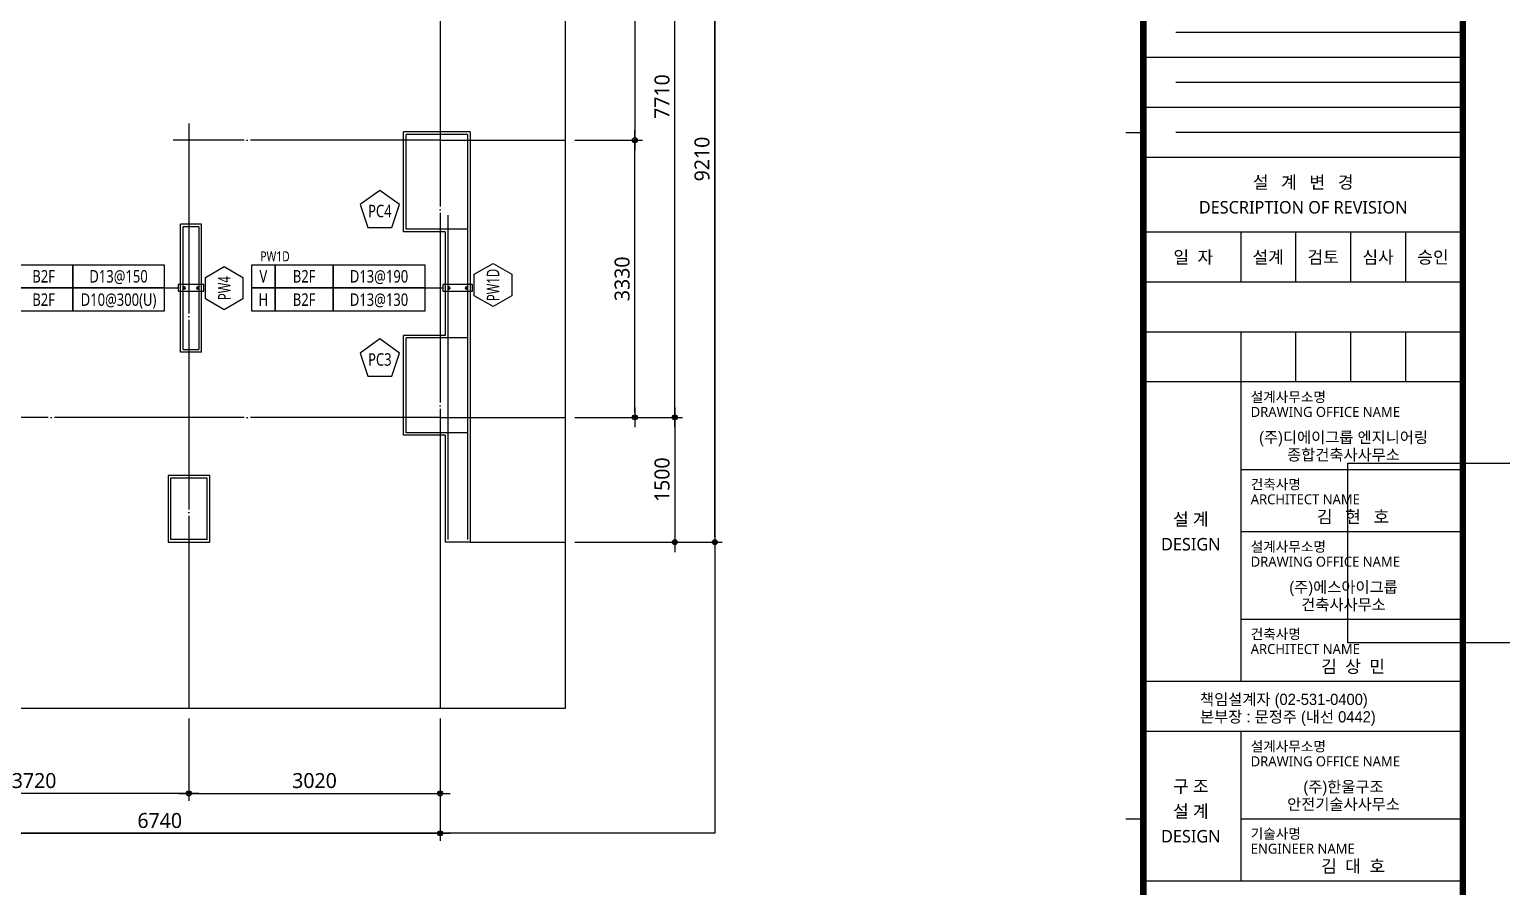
# Model space of a CAD drawing. Header units: millimetres. Extents: x 317501 to 814054, y -400799 to -14117.
# Drawn here: x 399965 to 417655, y -344295 to -333992 of the extents above; entities that cross this region are included whole.
import ezdxf
from ezdxf.enums import TextEntityAlignment as Align
from ezdxf.xclip import XClip

# ---------------------------------------------------------------- set-up
doc = ezdxf.new("R2010")
doc.units = ezdxf.units.MM
doc.header["$LTSCALE"] = 38
doc.header["$XCLIPFRAME"] = 0
for name, pattern in [('CEN', [62, 60, -1, 0, -1]), ('FORM_고양장항A-1BL-S-성능$0$HID', [2.3, 1.5, -0.8]), ('XS-벽체$0$CEN', [62, 60, -1, 0, -1])]:
    doc.linetypes.add(name, pattern=pattern)
doc.layers.get('Defpoints').update_dxf_attribs({"color": 145})
for name, color, linetype in [('BAR', 2, 'Continuous'), ('BARR', 1, 'Continuous'), ('BOX', 7, 'Continuous'), ('CEN', 1, 'CEN'), ('DIM', 7, 'Continuous'), ('FORM_고양장항A-1BL-S-성능$0$FORM', 7, 'Continuous'), ('FORM_고양장항A-1BL-S-성능$0$FTEXT', 3, 'Continuous'), ('FORM_고양장항A-1BL-S-성능$0$시흥장현 A-9BL(건축폼)$0$FORM TEXT', 7, 'Continuous'), ('LEADER', 7, 'Continuous'), ('M', 7, 'Continuous'), ('NAME-C', 1, 'Continuous'), ('NAME-W', 4, 'Continuous'), ('TEXT-배근', 3, 'Continuous'), ('XS-벽체$0$BAR', 3, 'Continuous'), ('XS-벽체$0$CEN', 1, 'XS-벽체$0$CEN'), ('XS-벽체$0$WALL', 4, 'Continuous')]:
    doc.layers.add(name, color=color, linetype=linetype)
doc.layers.add('DEFPOINT', color=144, linetype='Continuous', plot=False)
doc.layers.add('FORM_고양장항A-1BL-S-성능$0$DEFPOINT', color=144, linetype='Continuous', plot=False)
doc.styles.add('FORM_고양장항A-1BL-S-성능$0$맑은고딕', font='malgun.ttf')
doc.styles.add('FORM_고양장항A-1BL-S-성능$0$시흥장현 A-9BL(건축폼)$0$FORM-의정부고산(건축)$0$돋움', font='Dotum.ttf')
doc.styles.add('맑은고딕', font='malgun.ttf')
doc.dimstyles.new('DIM_60', dxfattribs={"dimscale": 60, "dimtxt": 3, "dimasz": 1, "dimexe": 1.5, "dimexo": 2, "dimgap": 1, "dimtad": 1, "dimdec": 0, "dimzin": 0, "dimdsep": 46, "dimtxsty": '맑은고딕', "dimblk1": 'DIMDOT', "dimblk2": 'DIMDOT', "dimsah": 1, "dimcen": 0.09, "dimdle": 2, "dimclrd": 7, "dimclre": 7, "dimclrt": 3, "dimadec": 0, "dimazin": 0, "dimtfac": 1, "dimtdec": 0, "dimtix": 1, "dimtmove": 2, "dimatfit": 3, "dimldrblk": 'DIMDOT', "dimfxl": 0, "dimtolj": 1, "dimtzin": 0, "dimarcsym": 0})
picture_1 = doc.add_image_def('image1.jpg', size_in_pixel=(2126, 2126))

# ---------------------------------------------------------------- blocks, each defined once
blk = doc.blocks.new('XS-벽체', base_point=(1093552.529641199, 0))
at = {"layer": 'XS-벽체$0$BAR'}
for p, q in [((362996.8382743164, 469187.5453104117), (367866.8382743164, 469187.5453104117)), ((362996.8382743164, 469187.5453104117), (362996.8382743164, 468447.5453104122)), ((364136.8382743164, 469187.5453104115), (364136.8382743164, 468447.5453104122)), ((365441.8382743164, 469187.5453104117), (365441.8382743164, 468447.5453104122)), ((366581.8382743164, 469187.5453104115), (366581.8382743164, 468447.5453104122)), ((363966.8382743164, 468947.5453104106), (367866.8382743164, 468947.5453104106)), ((364136.8382743164, 468447.5453104122), (362996.8382743164, 468447.5453104122)), ((366581.8382743164, 468447.5453104122), (365441.8382743164, 468447.5453104122)), ((367866.8382743185, 466057.5453104103), (367126.8382743183, 466057.5453104103)), ((367126.8382743183, 466057.5453104103), (367126.8382743183, 465617.5453104103)), ((367866.8382743183, 466057.5453104103), (367866.8382743183, 465617.5453104103)), ((364106.8382743162, 465957.5453104202), (365581.8382743162, 465957.5453104202)), ((365581.8382743162, 465767.5453104203), (364106.8382743162, 465767.5453104203)), ((367126.8382743183, 465617.5453104103), (367866.8382743185, 465617.5453104103))]:
    blk.add_line(p, q, dxfattribs=at)
at = {"layer": 'XS-벽체$0$CEN'}
for p, q in [((356871.8382743164, 468857.5453104131), (367896.8382743164, 468857.5453104106)), ((363066.8382743164, 468857.545310411), (363066.8382743164, 465647.5453104117)), ((366396.8382743164, 468857.5453104147), (366396.8382743155, 462117.545310411)), ((362866.8382743166, 465837.5453104115), (367896.8382743164, 465837.5453104117))]:
    blk.add_line(p, q, dxfattribs=at)
at = {"layer": 'XS-벽체$0$WALL'}
for p, q in [((362966.838274316, 469217.5453104117), (362966.838274316, 468417.5453104122)), ((362966.838274316, 469217.5453104117), (367896.838274316, 469217.5453104108)), ((367896.838274316, 469217.5453104108), (367896.838274316, 468917.5453104108)), ((364166.838274316, 468917.5453104115), (365411.838274316, 468917.545310411)), ((364166.838274316, 468917.5453104115), (364166.838274316, 468417.5453104122)), ((365411.838274316, 468917.545310411), (365411.838274316, 468417.5453104122)), ((366611.838274316, 468917.5453104108), (366611.838274316, 468417.5453104122)), ((366611.838274316, 468917.5453104108), (367896.838274316, 468917.5453104108)), ((364166.838274316, 468417.5453104122), (362966.838274316, 468417.5453104122)), ((366611.838274316, 468417.5453104122), (365411.838274316, 468417.5453104122)), ((365611.8382743163, 465987.5453104126), (364076.8382743163, 465987.5453104124)), ((364076.8382743163, 465987.5453104124), (364076.8382743163, 465737.5453104124)), ((365611.8382743163, 465987.5453104126), (365611.8382743163, 465737.5453104126)), ((367096.8382743184, 466087.5453104194), (367096.8382743184, 465587.5453104194)), ((367896.8382743184, 466087.5453104194), (367096.8382743184, 466087.5453104194)), ((367896.8382743184, 465587.5453104194), (367896.8382743184, 466087.5453104194)), ((365611.8382743163, 465737.5453104126), (364076.8382743163, 465737.5453104124)), ((367096.8382743184, 465587.5453104194), (367896.8382743184, 465587.5453104194))]:
    blk.add_line(p, q, dxfattribs=at)
blk = doc.blocks.new('DIMDOT')
at = {"layer": 'DIM', "linetype": 'Continuous'}
blk.add_line((-2, 0), (2, 0), dxfattribs=at)
for radius in [0.5, 0.25]:
    blk.add_circle((0, 0), radius, dxfattribs=at)
blk = doc.blocks.new('*D1006')
at = {"layer": 'Defpoints', "color": 0, "linetype": 'Continuous', "transparency": 16777216}
for p in [(398160.9414276882, -342154.6007936264), (404900.9414276914, -342154.6007936263), (404900.9414276914, -343654.6007936298)]:
    blk.add_point(p, dxfattribs=at)
at = {"layer": 'DIM', "color": 7, "linetype": 'Continuous', "lineweight": -2, "transparency": 16777216}
for p, q in [((398160.9414276882, -342274.6007936264), (398160.9414276882, -343744.6007936298)), ((404900.9414276914, -342274.6007936263), (404900.9414276914, -343744.6007936298)), ((398220.9414276882, -343654.6007936298), (404840.9414276914, -343654.6007936298))]:
    blk.add_line(p, q, dxfattribs=at)
at = {"layer": 'DIM', "color": 7, "linetype": 'Continuous', "lineweight": -2, "transparency": 16777216, "xscale": 60, "yscale": 60, "zscale": 60, "rotation": 180}
blk.add_blockref('DIMDOT', (398160.9414276882, -343654.6007936298), dxfattribs=at)
at = {"layer": 'DIM', "color": 7, "linetype": 'Continuous', "lineweight": -2, "transparency": 16777216, "xscale": 60, "yscale": 60, "zscale": 60}
blk.add_blockref('DIMDOT', (404900.9414276914, -343654.6007936298), dxfattribs=at)
at = {"layer": 'DIM', "color": 3, "linetype": 'Continuous', "transparency": 16777216, "insert": (401530.9414276898, -343501.6048697168), "char_height": 180, "attachment_point": 5, "style": '맑은고딕'}
blk.add_mtext('\\A1;6740', dxfattribs=at)
blk = doc.blocks.new('*D1007')
at = {"layer": 'Defpoints', "color": 0, "linetype": 'Continuous', "transparency": 16777216}
for p in [(401880.9414276891, -342154.6007936264), (404900.9414276882, -342154.6007936263), (404900.9414276882, -343174.6007936298)]:
    blk.add_point(p, dxfattribs=at)
at = {"layer": 'DIM', "color": 7, "linetype": 'Continuous', "lineweight": -2, "transparency": 16777216}
for p, q in [((401880.9414276891, -342274.6007936264), (401880.9414276891, -343264.6007936298)), ((404900.9414276882, -342274.6007936263), (404900.9414276882, -343264.6007936298)), ((401940.9414276891, -343174.6007936298), (404840.9414276882, -343174.6007936298))]:
    blk.add_line(p, q, dxfattribs=at)
at = {"layer": 'DIM', "color": 7, "linetype": 'Continuous', "lineweight": -2, "transparency": 16777216, "xscale": 60, "yscale": 60, "zscale": 60, "rotation": 180}
blk.add_blockref('DIMDOT', (401880.9414276891, -343174.6007936298), dxfattribs=at)
at = {"layer": 'DIM', "color": 7, "linetype": 'Continuous', "lineweight": -2, "transparency": 16777216, "xscale": 60, "yscale": 60, "zscale": 60}
blk.add_blockref('DIMDOT', (404900.9414276882, -343174.6007936298), dxfattribs=at)
at = {"layer": 'DIM', "color": 3, "linetype": 'Continuous', "transparency": 16777216, "insert": (403390.9414276886, -343021.6048697168), "char_height": 180, "attachment_point": 5, "style": '맑은고딕'}
blk.add_mtext('\\A1;3020', dxfattribs=at)
blk = doc.blocks.new('*D1008')
at = {"layer": 'Defpoints', "color": 0, "linetype": 'Continuous', "transparency": 16777216}
for p in [(398160.9414276882, -342154.6007936258), (401880.9414276891, -342154.6007936263), (398160.9414276882, -343174.6007936294)]:
    blk.add_point(p, dxfattribs=at)
at = {"layer": 'DIM', "color": 7, "linetype": 'Continuous', "lineweight": -2, "transparency": 16777216}
for p, q in [((398160.9414276882, -342274.6007936258), (398160.9414276882, -343264.6007936294)), ((401880.9414276891, -342274.6007936263), (401880.9414276891, -343264.6007936294)), ((401820.9414276891, -343174.6007936294), (398220.9414276882, -343174.6007936294))]:
    blk.add_line(p, q, dxfattribs=at)
at = {"layer": 'DIM', "color": 7, "linetype": 'Continuous', "lineweight": -2, "transparency": 16777216, "xscale": 60, "yscale": 60, "zscale": 60, "rotation": 180}
blk.add_blockref('DIMDOT', (398160.9414276882, -343174.6007936294), dxfattribs=at)
at = {"layer": 'DIM', "color": 7, "linetype": 'Continuous', "lineweight": -2, "transparency": 16777216, "xscale": 60, "yscale": 60, "zscale": 60}
blk.add_blockref('DIMDOT', (401880.9414276891, -343174.6007936294), dxfattribs=at)
at = {"layer": 'DIM', "color": 3, "linetype": 'Continuous', "transparency": 16777216, "insert": (400020.9414276886, -343021.6048697164), "char_height": 180, "attachment_point": 5, "style": '맑은고딕'}
blk.add_mtext('\\A1;3720', dxfattribs=at)
blk = doc.blocks.new('*D1017')
at = {"layer": 'Defpoints', "color": 0, "linetype": 'Continuous', "transparency": 16777216}
for p in [(406400.9414276779, -330944.6007936295), (408200.9414276768, -330944.6007936295), (406400.9414276763, -340154.6007936295)]:
    blk.add_point(p, dxfattribs=at)
at = {"layer": 'DIM', "color": 7, "linetype": 'Continuous', "lineweight": -2, "transparency": 16777216}
for p, q in [((406520.9414276779, -330944.6007936295), (408290.9414276768, -330944.6007936295)), ((408200.9414276768, -340094.6007936295), (408200.9414276768, -331004.6007936295)), ((406520.9414276763, -340154.6007936295), (408290.9414276768, -340154.6007936295))]:
    blk.add_line(p, q, dxfattribs=at)
at = {"layer": 'DIM', "color": 7, "linetype": 'Continuous', "lineweight": -2, "transparency": 16777216, "xscale": 60, "yscale": 60, "zscale": 60}
for p, rotation in [((408200.9414276768, -330944.6007936295), 90), ((408200.9414276768, -340154.6007936295), 270)]:
    blk.add_blockref('DIMDOT', p, dxfattribs=dict(at, rotation=rotation))
at = {"layer": 'DIM', "color": 3, "linetype": 'Continuous', "transparency": 16777216, "insert": (408047.3952320247, -335549.6007936294), "char_height": 180, "attachment_point": 5, "rotation": 90, "style": '맑은고딕'}
blk.add_mtext('\\A1;9210', dxfattribs=at)
blk = doc.blocks.new('*D1018')
at = {"layer": 'Defpoints', "color": 0, "linetype": 'Continuous', "transparency": 16777216}
for p in [(406400.9414276778, -330944.6007936295), (407720.9414276768, -330944.6007936295), (406400.9414276764, -338654.6007936297)]:
    blk.add_point(p, dxfattribs=at)
at = {"layer": 'DIM', "color": 7, "linetype": 'Continuous', "lineweight": -2, "transparency": 16777216}
for p, q in [((406520.9414276778, -330944.6007936295), (407810.9414276768, -330944.6007936295)), ((407720.9414276768, -338594.6007936297), (407720.9414276768, -331004.6007936295)), ((406520.9414276764, -338654.6007936297), (407810.9414276768, -338654.6007936297))]:
    blk.add_line(p, q, dxfattribs=at)
at = {"layer": 'DIM', "color": 7, "linetype": 'Continuous', "lineweight": -2, "transparency": 16777216, "xscale": 60, "yscale": 60, "zscale": 60}
for p, rotation in [((407720.9414276768, -330944.6007936295), 90), ((407720.9414276768, -338654.6007936297), 270)]:
    blk.add_blockref('DIMDOT', p, dxfattribs=dict(at, rotation=rotation))
at = {"layer": 'DIM', "color": 3, "linetype": 'Continuous', "transparency": 16777216, "insert": (407567.3952320247, -334799.6007936295), "char_height": 180, "attachment_point": 5, "rotation": 90, "style": '맑은고딕'}
blk.add_mtext('\\A1;7710', dxfattribs=at)
blk = doc.blocks.new('*D1019')
at = {"layer": 'Defpoints', "color": 0, "linetype": 'Continuous', "transparency": 16777216}
for p in [(406400.9414276764, -338654.6007936297), (406400.9414276768, -340154.6007936295), (407720.9414276766, -340154.6007936295)]:
    blk.add_point(p, dxfattribs=at)
at = {"layer": 'DIM', "color": 7, "linetype": 'Continuous', "lineweight": -2, "transparency": 16777216}
for p, q in [((406520.9414276764, -338654.6007936297), (407810.9414276766, -338654.6007936297)), ((407720.9414276766, -338714.6007936297), (407720.9414276766, -340094.6007936295)), ((406520.9414276768, -340154.6007936295), (407810.9414276766, -340154.6007936295))]:
    blk.add_line(p, q, dxfattribs=at)
at = {"layer": 'DIM', "color": 7, "linetype": 'Continuous', "lineweight": -2, "transparency": 16777216, "xscale": 60, "yscale": 60, "zscale": 60}
for p, rotation in [((407720.9414276766, -338654.6007936297), 90), ((407720.9414276766, -340154.6007936295), 270)]:
    blk.add_blockref('DIMDOT', p, dxfattribs=dict(at, rotation=rotation))
at = {"layer": 'DIM', "color": 3, "linetype": 'Continuous', "transparency": 16777216, "insert": (407567.3952320245, -339404.6007936295), "char_height": 180, "attachment_point": 5, "rotation": 90, "style": '맑은고딕'}
blk.add_mtext('\\A1;1500', dxfattribs=at)
blk = doc.blocks.new('*D1020')
at = {"layer": 'Defpoints', "color": 0, "linetype": 'Continuous', "transparency": 16777216}
for p in [(406400.9414276769, -335324.6007936297), (407240.941427677, -335324.6007936297), (406400.9414276763, -338654.6007936298)]:
    blk.add_point(p, dxfattribs=at)
at = {"layer": 'DIM', "color": 7, "linetype": 'Continuous', "lineweight": -2, "transparency": 16777216}
for p, q in [((406520.9414276769, -335324.6007936297), (407330.941427677, -335324.6007936297)), ((407240.941427677, -338594.6007936298), (407240.941427677, -335384.6007936297)), ((406520.9414276763, -338654.6007936298), (407330.941427677, -338654.6007936298))]:
    blk.add_line(p, q, dxfattribs=at)
at = {"layer": 'DIM', "color": 7, "linetype": 'Continuous', "lineweight": -2, "transparency": 16777216, "xscale": 60, "yscale": 60, "zscale": 60}
for p, rotation in [((407240.941427677, -335324.6007936297), 90), ((407240.941427677, -338654.6007936298), 270)]:
    blk.add_blockref('DIMDOT', p, dxfattribs=dict(at, rotation=rotation))
at = {"layer": 'DIM', "color": 3, "linetype": 'Continuous', "transparency": 16777216, "insert": (407087.945503764, -336989.6007936297), "char_height": 180, "attachment_point": 5, "rotation": 90, "style": '맑은고딕'}
blk.add_mtext('\\A1;3330', dxfattribs=at)
blk = doc.blocks.new('*D1021')
at = {"layer": 'Defpoints', "color": 0, "linetype": 'Continuous', "transparency": 16777216}
for p in [(406400.9414276776, -330944.6007936295), (406400.9414276758, -335324.6007936296), (407240.9414276771, -335324.6007936296)]:
    blk.add_point(p, dxfattribs=at)
at = {"layer": 'DIM', "color": 7, "linetype": 'Continuous', "lineweight": -2, "transparency": 16777216}
for p, q in [((406520.9414276776, -330944.6007936295), (407330.9414276771, -330944.6007936295)), ((407240.9414276771, -331004.6007936295), (407240.9414276771, -335264.6007936296)), ((406520.9414276758, -335324.6007936296), (407330.9414276771, -335324.6007936296))]:
    blk.add_line(p, q, dxfattribs=at)
at = {"layer": 'DIM', "color": 7, "linetype": 'Continuous', "lineweight": -2, "transparency": 16777216, "xscale": 60, "yscale": 60, "zscale": 60}
for p, rotation in [((407240.9414276771, -330944.6007936295), 90), ((407240.9414276771, -335324.6007936296), 270)]:
    blk.add_blockref('DIMDOT', p, dxfattribs=dict(at, rotation=rotation))
at = {"layer": 'DIM', "color": 3, "linetype": 'Continuous', "transparency": 16777216, "insert": (407087.9455037641, -333134.6007936294), "char_height": 180, "attachment_point": 5, "rotation": 90, "style": '맑은고딕'}
blk.add_mtext('\\A1;4380', dxfattribs=at)
blk = doc.blocks.new('BAR')
at = {"layer": 'BARR'}
h = blk.add_hatch(color=256, dxfattribs=at)
edge = h.paths.add_edge_path()
edge.add_arc((0, 0), 15, 0, 360)
blk.add_circle((0, 0), 15, dxfattribs=at)
blk = doc.blocks.new('FORM_고양장항A-1BL-S-성능')
at = {"layer": 'FORM_고양장항A-1BL-S-성능$0$DEFPOINT', "linetype": 'FORM_고양장항A-1BL-S-성능$0$HID'}
for p, q in [((820, 317), (757, 317)), ((820, 306.9999997930549), (757, 306.9999997930549)), ((820, 296.9999997930549), (757, 296.9999997930549))]:
    blk.add_line(p, q, dxfattribs=at)
at = {"layer": 'FORM_고양장항A-1BL-S-성능$0$DEFPOINT', "color": 1}
for p, q in [((753, 297), (756, 297)), ((753, 159.5), (756, 159.5))]:
    blk.add_line(p, q, dxfattribs=at)
at = {"layer": 'FORM_고양장항A-1BL-S-성능$0$FORM'}
for p, q in [((820, 311.9999997929385), (757, 311.9999997929385)), ((820, 301.9999997929385), (757, 301.9999997929385)), ((820, 291.9999997929385), (757, 291.9999997929385)), ((820, 291.9999997929385), (757, 291.9999997929385)), ((820, 276.9999997929385), (757, 276.9999997929385)), ((776, 276.9999997929385), (776, 266.9999997929385)), ((787, 276.9999997929385), (787, 266.9999997929385)), ((798, 276.9999997929385), (798, 266.9999997929385)), ((809, 276.9999997929385), (809, 266.9999997929385)), ((820, 266.9999997929385), (757, 266.9999997929385)), ((820, 256.9999997929385), (757, 256.9999997929385)), ((775.9999999997672, 256.9999997928221), (775.9999999997672, 246.9999997928221)), ((786.9999999997672, 256.9999997928221), (786.9999999997672, 246.9999997928221)), ((797.9999999997672, 256.9999997928221), (797.9999999997672, 246.9999997928221)), ((808.9999999997672, 256.9999997928221), (808.9999999997672, 246.9999997928221)), ((820, 246.9999997930549), (757, 246.9999997930549)), ((775.9999999997672, 247), (775.999999999767, 187)), ((775.9999999997672, 229.5), (820, 229.5)), ((820, 217), (775.9999999997672, 217)), ((775.9999999997672, 199.5), (820, 199.5)), ((820, 187), (757, 187)), ((820, 177), (757, 177)), ((775.9999999997672, 177), (775.999999999767, 147)), ((775.9999999997672, 159.5), (820, 159.5)), ((820, 147), (757, 147))]:
    blk.add_line(p, q, dxfattribs=at)
for points in [[(25, 573), (25, 21), (757, 21), (757, 573)], [(26, 572), (26, 22), (756, 22), (756, 572)], [(757, 572), (757, 22), (820, 22), (820, 572)]]:
    blk.add_lwpolyline(points, close=True, dxfattribs=at)
at = {"layer": 'FORM_고양장항A-1BL-S-성능$0$FORM', "const_width": 1}
blk.add_lwpolyline([(25.5, 572.5), (25.5, 21.5), (756.5, 21.5), (756.5, 572.5)], close=True, dxfattribs=at)
blk.add_lwpolyline([(757, 21.5), (820.5, 21.5), (820.5, 572.5), (757, 572.5)], dxfattribs=at)
at = {"layer": 'FORM_고양장항A-1BL-S-성능$0$FORM'}
blk.add_lwpolyline([(757, 21), (821, 21), (821, 573), (757, 573)], dxfattribs=at)
at = {"layer": 'FORM_고양장항A-1BL-S-성능$0$FTEXT', "style": 'FORM_고양장항A-1BL-S-성능$0$맑은고딕'}
for s, p in [('설   계   변   경', (788.5, 286.9999997929385)), ('DESCRIPTION OF REVISION', (788.5, 281.9999997929385)), ('일  자', (766.5, 271.9999997929385)), ('설계', (781.5, 271.9999997929385)), ('검토', (792.5, 271.9999997929385)), ('심사', (803.5, 271.9999997929385)), ('승인', (814.5, 271.9999997929385)), ('김   현   호', (798.4999999997672, 220)), ('설 계', (765.9999999997672, 219.5)), ('DESIGN', (765.9999999997672, 214.5)), ('김  상  민', (798.4999999997672, 190)), ('구 조', (765.9999999997672, 166)), ('설 계', (765.9999999997672, 161)), ('DESIGN', (765.9999999997672, 156)), ('김  대  호', (798.4999999997672, 150))]:
    blk.add_text(s, height=2.5, dxfattribs=at).set_placement(p, align=Align.MIDDLE_CENTER)
for s, p in [('설계사무소명', (777.9999999997672, 243.9999999998836)), ('DRAWING OFFICE NAME', (777.9999999997672, 240.9999999998836)), ('건축사명', (777.9999999997672, 226.4999999998836)), ('ARCHITECT NAME', (777.9999999997672, 223.4999999998836)), ('설계사무소명', (777.9999999997672, 213.9999999998836)), ('DRAWING OFFICE NAME', (777.9999999997672, 210.9999999998836)), ('건축사명', (777.9999999997672, 196.4999999998836)), ('ARCHITECT NAME', (777.9999999997672, 193.4999999998836)), ('설계사무소명', (777.9999999997672, 173.9999999998836)), ('DRAWING OFFICE NAME', (777.9999999997672, 170.9999999998836)), ('기술사명', (777.9999999997672, 156.4999999998836)), ('ENGINEER NAME', (777.9999999997672, 153.4999999998836))]:
    blk.add_text(s, height=2, dxfattribs=at).set_placement(p, align=Align.MIDDLE_LEFT)
at = {"layer": 'FORM_고양장항A-1BL-S-성능$0$시흥장현 A-9BL(건축폼)$0$FORM TEXT', "color": 3, "style": 'FORM_고양장항A-1BL-S-성능$0$시흥장현 A-9BL(건축폼)$0$FORM-의정부고산(건축)$0$돋움'}
for s, p in [('(주)디에이그룹 엔지니어링', (796.5866720448007, 235.9088249637207)), ('종합건축사사무소', (796.5866720448007, 232.4088249637207)), ('(주)에스아이그룹', (796.5866720448007, 205.9088249637207)), ('건축사사무소', (796.5866720448007, 202.4088249637207)), ('(주)한울구조', (796.5866720448007, 165.9088249637207)), ('안전기술사사무소', (796.5866720448007, 162.4088249637207))]:
    blk.add_text(s, height=2.25, dxfattribs=at).set_placement(p, align=Align.MIDDLE_CENTER)
for s, p in [('책임설계자 (02-531-0400)', (767.8521458009745, 182.2949948295427)), ('본부장 : 문정주 (내선 0442)', (767.8521458009745, 178.7927272254237))]:
    blk.add_text(s, height=2.25, dxfattribs=at).set_placement(p)
at = {"color": 7, "true_color": 0xffffff}
image = blk.add_image(picture_1, insert=(797.4493165522649, 194.7293168792585), size_in_units=(36.00000000000001, 36.00000000000001), dxfattribs=at)
image.dxf.flags = 7

msp = doc.modelspace()

# ---------------------------------------------------------------- linework, layer by layer
at = {"layer": 'BAR'}
for p, q in [((402000.9414276858, -336364.6007936285), (401810.9414276858, -336364.6007936285)), ((401810.9414276858, -337839.6007936285), (402000.9414276858, -337839.6007936285))]:
    msp.add_line(p, q, dxfattribs=at)
at = {"layer": 'BOX'}
for points in [[(400485.9414276872, -336819.6007936276), (400485.9414276872, -337099.6007936276), (399785.9414276872, -337099.6007936276), (399785.9414276872, -336819.6007936276)], [(401585.9414276872, -336819.6007936276), (401585.9414276872, -337099.6007936276), (400485.9414276872, -337099.6007936276), (400485.9414276872, -336819.6007936276)], [(402915.9414276861, -336819.6007936282), (402915.9414276861, -337099.6007936282), (402635.9414276861, -337099.6007936282), (402635.9414276861, -336819.6007936282)], [(403615.9414276861, -336819.6007936282), (403615.9414276861, -337099.6007936282), (402915.9414276861, -337099.6007936282), (402915.9414276861, -336819.6007936282)], [(404715.9414276861, -336819.6007936282), (404715.9414276861, -337099.6007936282), (403615.9414276861, -337099.6007936282), (403615.9414276861, -336819.6007936282)], [(400485.9414276872, -337099.6007936276), (400485.9414276872, -337379.6007936276), (399785.9414276872, -337379.6007936276), (399785.9414276872, -337099.6007936276)], [(401585.9414276872, -337099.6007936276), (401585.9414276872, -337379.6007936276), (400485.9414276872, -337379.6007936276), (400485.9414276872, -337099.6007936276)], [(402915.9414276861, -337099.6007936282), (402915.9414276861, -337379.6007936282), (402635.9414276861, -337379.6007936282), (402635.9414276861, -337099.6007936282)], [(403615.9414276861, -337099.6007936282), (403615.9414276861, -337379.6007936282), (402915.9414276861, -337379.6007936282), (402915.9414276861, -337099.6007936282)], [(404715.9414276861, -337099.6007936282), (404715.9414276861, -337379.6007936282), (403615.9414276861, -337379.6007936282), (403615.9414276861, -337099.6007936282)]]:
    msp.add_lwpolyline(points, close=True, dxfattribs=at)
at = {"layer": 'CEN'}
for p, q in [((404900.9414276881, -335324.6007936295), (406400.9414276758, -335324.6007936295)), ((404900.9414276869, -338654.6007936295), (406400.9414276747, -338654.6007936295)), ((401880.9414276888, -340154.600793629), (401880.9414276888, -342154.6007936294)), ((404900.9414276876, -340154.6007936293), (404900.9414276876, -342154.6007936299)), ((405260.9414276876, -340154.6007936295), (406400.9414276758, -340154.6007936295))]:
    msp.add_line(p, q, dxfattribs=at)
at = {"layer": 'DEFPOINT'}
for points in [[(374640.9414276844, -326089.6007936316), (408200.9414276758, -326089.6007936316), (408200.9414276758, -343654.6007936299), (374640.9414276844, -343654.6007936299)], [(376440.9414276844, -327589.6007936316), (406400.9414276758, -327589.6007936316), (406400.9414276758, -342154.6007936299), (376440.9414276844, -342154.6007936299)]]:
    msp.add_lwpolyline(points, close=True, dxfattribs=at)
at = {"layer": 'LEADER'}
for p, q in [((401585.9414276872, -337099.6007936276), (401750.9414276871, -337099.6007936276)), ((404715.9414276861, -337099.6007936282), (404930.9414276861, -337099.6007936283))]:
    msp.add_line(p, q, dxfattribs=at)
for points in [[(401750.9414276874, -337059.6007936293), (401750.9414276874, -337139.6007936256), (402060.9414276874, -337139.6007936256), (402060.9414276874, -337059.6007936293)], [(404930.9414276863, -337059.60079363), (404930.9414276863, -337139.6007936263), (405290.9414276863, -337139.6007936263), (405290.9414276863, -337059.60079363)]]:
    msp.add_lwpolyline(points, close=True, dxfattribs=at)
at = {"layer": 'M'}
for points in [[(404321.1358323745, -336374.6007936276), (404410.9414276905, -336098.2075913776), (404175.8273267735, -335927.3871981276), (403940.7132258565, -336098.2075913776), (404030.5188211725, -336374.6007936276)], [(405760.9414276889, -337193.9938011898), (405535.9414276889, -337323.8976117572), (405310.9414276889, -337193.9938011893), (405310.9414276889, -336934.1861800539), (405535.9414276889, -336804.2823694867), (405760.9414276889, -336934.1861800539)], [(402530.9414276898, -337232.0046041983), (402305.9414276898, -337361.9084147657), (402080.9414276898, -337232.0046041978), (402080.9414276898, -336972.1969830624), (402305.9414276898, -336842.2931724952), (402530.9414276898, -336972.1969830624)], [(404321.1358323745, -338158.945706471), (404410.9414276905, -337882.552504221), (404175.8273267735, -337711.7321109711), (403940.7132258565, -337882.552504221), (404030.5188211725, -338158.945706471)]]:
    msp.add_lwpolyline(points, close=True, dxfattribs=at)

# ---------------------------------------------------------------- block references
at = {"xscale": 60, "yscale": 60, "zscale": 60}
msp.add_blockref('FORM_고양장항A-1BL-S-성능', (367960.9414276803, -353049.6007936298), dxfattribs=at)
ref = msp.add_blockref('XS-벽체', (-63956.60388272273, -1065810.292160512), dxfattribs=dict(rotation=270))
XClip(ref).set_block_clipping_path([(355331.8382743184, 440397.54531040706), (369896.8382743168, 470357.54531039845)])
at = {"layer": 'BARR', "xscale": -1}
for p in [(401825.9414276874, -337099.6007936293), (401985.9414276874, -337099.6007936293), (405005.9414276863, -337099.60079363), (405215.9414276863, -337099.60079363)]:
    msp.add_blockref('BAR', p, dxfattribs=at)

# ---------------------------------------------------------------- texts
at = {"layer": 'NAME-C', "style": '맑은고딕', "width": 0.8}
for s, p in [('PC4', (404175.8273267735, -336174.6007936276)), ('PC3', (404175.8273267735, -337958.945706471))]:
    msp.add_text(s, height=150, dxfattribs=at).set_placement(p, align=Align.MIDDLE_CENTER)
at = {"layer": 'NAME-W', "style": '맑은고딕', "width": 0.7}
for s, p in [('PW4', (402305.9414276898, -337102.1007936304)), ('PW1D', (405535.9414276889, -337064.0899906218))]:
    msp.add_text(s, height=150, rotation=90, dxfattribs=at).set_placement(p, align=Align.MIDDLE)
at = {"layer": 'TEXT-배근', "color": 2, "style": '맑은고딕', "width": 0.8}
msp.add_text('PW1D', height=120, dxfattribs=at).set_placement((402915.9414276861, -336719.6007936282), align=Align.MIDDLE_CENTER)
at = {"layer": 'TEXT-배근', "style": '맑은고딕', "width": 0.8}
for s, p in [('B2F', (400135.9414276872, -336959.6007936276)), ('D13@150', (401035.9414276872, -336959.6007936276)), ('V', (402775.9414276861, -336959.6007936282)), ('B2F', (403265.9414276861, -336959.6007936282)), ('D13@190', (404165.9414276861, -336959.6007936282)), ('B2F', (400135.9414276872, -337239.6007936276)), ('D10@300(U)', (401035.9414276872, -337239.6007936276)), ('H', (402775.9414276861, -337239.6007936282)), ('B2F', (403265.9414276861, -337239.6007936282))]:
    msp.add_text(s, height=150, dxfattribs=at).set_placement(p, align=Align.MIDDLE_CENTER)
at = {"layer": 'TEXT-배근', "color": 1, "style": '맑은고딕', "width": 0.8}
msp.add_text('D13@130', height=150, dxfattribs=at).set_placement((404165.9414276861, -337239.6007936282), align=Align.MIDDLE_CENTER)

# ---------------------------------------------------------------- dimensions: what is measured, and where the dimension line sits
at = {"layer": 'DIM', "linetype": 'Continuous'}
for base, p1, p2, angle, picture, middle in [((408200.9414276768, -330944.6007936295), (406400.9414276763, -340154.6007936295), (406400.9414276779, -330944.6007936295), 90, '*D1017', (408047.3952320247, -335549.6007936294)), ((407720.9414276768, -330944.6007936295), (406400.9414276764, -338654.6007936297), (406400.9414276778, -330944.6007936295), 90, '*D1018', (407567.3952320247, -334799.6007936295)), ((407240.9414276771, -335324.6007936296), (406400.9414276776, -330944.6007936295), (406400.9414276758, -335324.6007936296), 270, '*D1021', (407087.9455037641, -333134.6007936294)), ((407240.941427677, -335324.6007936297), (406400.9414276763, -338654.6007936298), (406400.9414276769, -335324.6007936297), 90, '*D1020', (407087.945503764, -336989.6007936297)), ((407720.9414276766, -340154.6007936295), (406400.9414276764, -338654.6007936297), (406400.9414276768, -340154.6007936295), 270, '*D1019', (407567.3952320245, -339404.6007936295)), ((398160.9414276882, -343174.6007936294), (401880.9414276891, -342154.6007936263), (398160.9414276882, -342154.6007936258), 180, '*D1008', (400020.9414276886, -343021.6048697164))]:
    dim = msp.add_linear_dim(base=base, p1=p1, p2=p2, angle=angle, dimstyle='DIM_60', dxfattribs=at)
    dim.commit()
    dim.dimension.update_dxf_attribs({"geometry": picture, "text_midpoint": middle})
for base, p1, p2, picture, middle in [((404900.9414276914, -343654.6007936298), (398160.9414276882, -342154.6007936264), (404900.9414276914, -342154.6007936263), '*D1006', (401530.9414276898, -343501.6048697168)), ((404900.9414276882, -343174.6007936298), (401880.9414276891, -342154.6007936264), (404900.9414276882, -342154.6007936263), '*D1007', (403390.9414276886, -343021.6048697168))]:
    dim = msp.add_linear_dim(base=base, p1=p1, p2=p2, dimstyle='DIM_60', dxfattribs=at)
    dim.commit()
    dim.dimension.update_dxf_attribs({"geometry": picture, "text_midpoint": middle})

doc.saveas('drawing.dxf')
